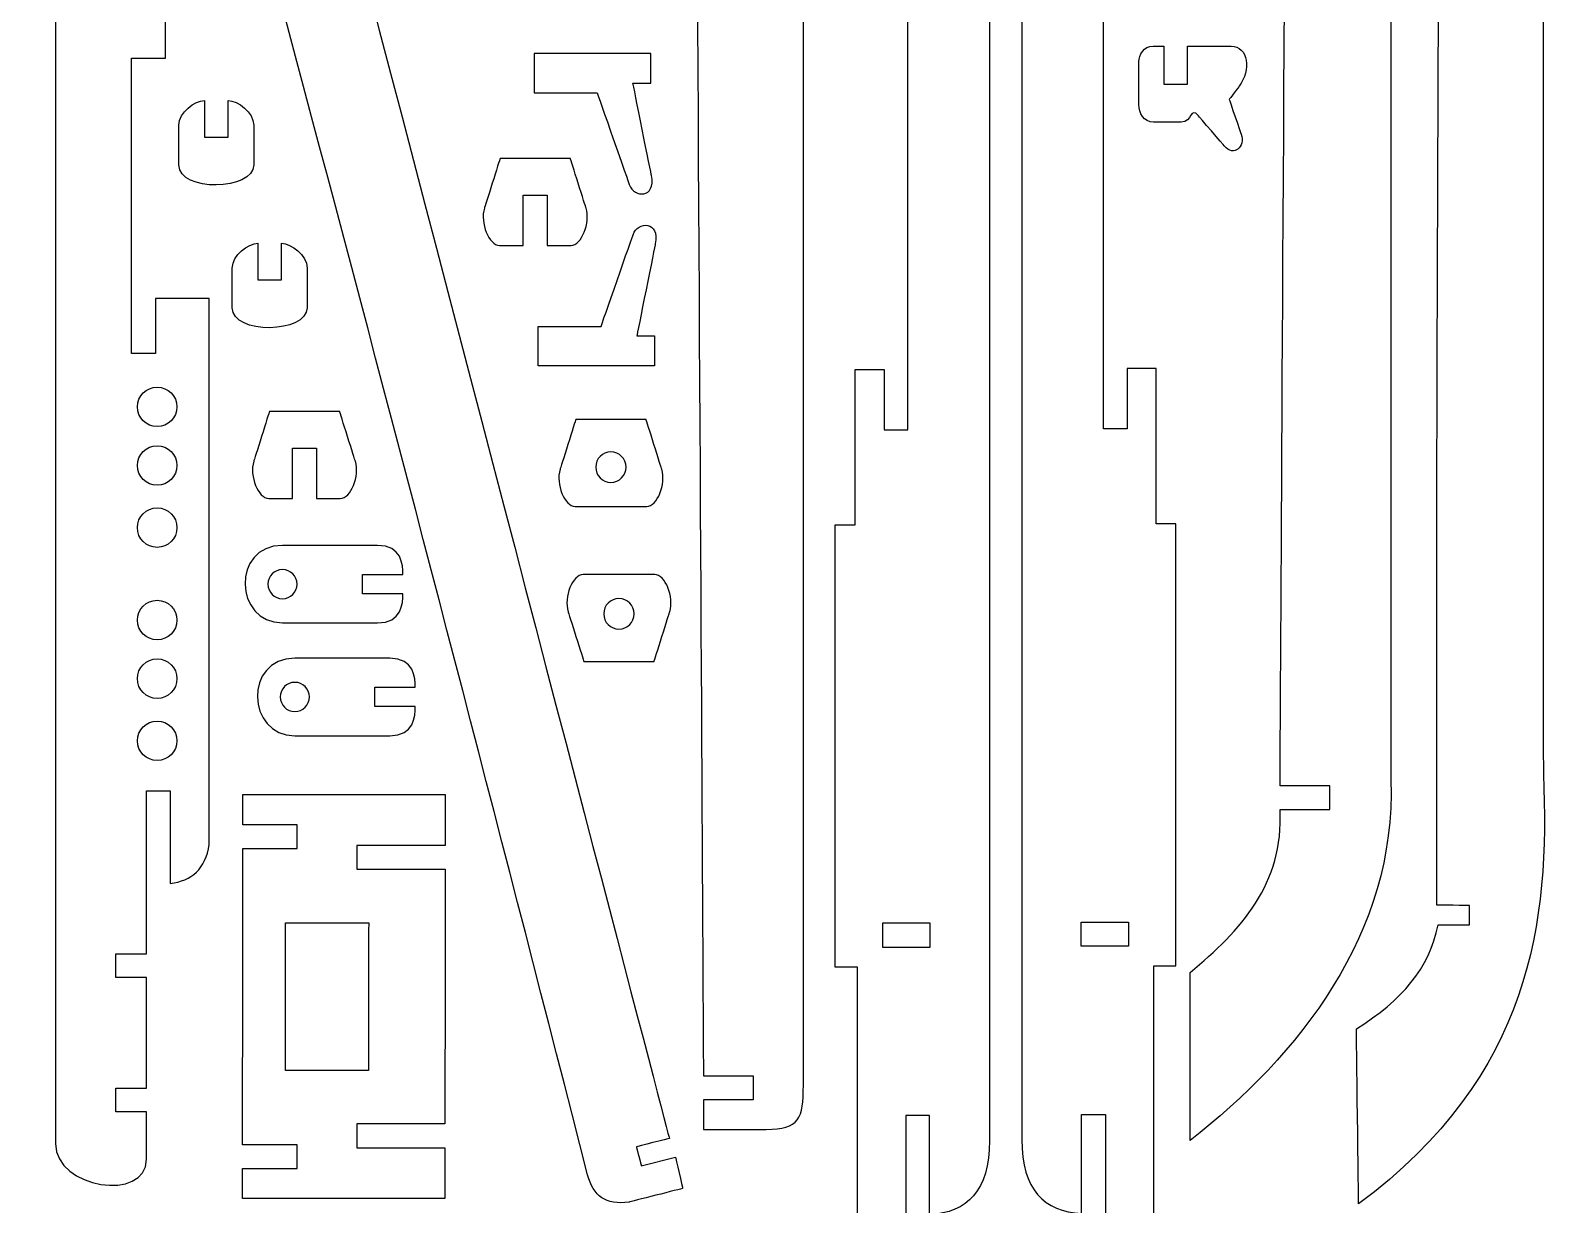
# Model space of a CAD drawing. Header units: centimetres. Extents: x -1416 to 662, y 154 to 1327.
# Drawn here: x 176.1 to 662.2, y 545.2 to 920.6 of the extents above; entities that cross this region are included whole.
import ezdxf

# ---------------------------------------------------------------- set-up
doc = ezdxf.new("R2010")
doc.units = ezdxf.units.CM
doc.header["$MEASUREMENT"] = 0
doc.layers.add('Camada 1', color=3, linetype='Continuous')

msp = doc.modelspace()

# ---------------------------------------------------------------- linework, layer by layer
at = {"layer": 'Camada 1', "lineweight": 25}
for points, knots in [([(456.854306, 792.872684), (456.854306, 792.872684), (449.22694, 792.872684), (449.22694, 792.872684), (449.22694, 792.872684), (449.22694, 792.872684), (449.22694, 812.20437), (449.22694, 812.20437), (449.22694, 812.20437), (449.22694, 812.20437), (439.95086, 812.20437), (439.95086, 812.20437), (439.95086, 812.20437), (439.95086, 812.20437), (439.95086, 762.482092), (439.95086, 762.482092), (439.95086, 762.482092), (439.95086, 762.482092), (433.635912, 762.482092), (433.635912, 762.482092), (433.635912, 762.482092), (433.635912, 762.482092), (433.635912, 621.1443), (433.635912, 621.1443), (433.635912, 621.1443), (433.635912, 621.1443), (440.740546, 621.1443), (440.740546, 621.1443), (440.740546, 621.1443), (440.740546, 621.1443), (440.740546, 541.9471), (440.740546, 541.9471), (440.740546, 541.9471), (440.740546, 541.9471), (456.18654, 541.9471), (456.18654, 541.9471), (456.18654, 541.9471), (456.18654, 541.9471), (456.18654, 573.661794), (456.18654, 573.661794), (456.18654, 573.661794), (456.18654, 573.661794), (463.813906, 573.661794), (463.813906, 573.661794), (463.813906, 573.661794), (463.813906, 573.661794), (463.813906, 541.9471), (463.813906, 541.9471), (463.813906, 541.9471), (475.830138, 542.662364), (482.94544, 549.5163), (482.94544, 565.668922), (482.94544, 565.668922), (482.94544, 565.668922), (482.94544, 1225.159856), (482.94544, 1225.159856), (482.94544, 1225.159856), (482.94544, 1272.271522), (456.45451, 1297.259026), (430.551336, 1319.682908), (430.551336, 1319.682908), (430.551336, 1319.682908), (430.551336, 1258.179602), (430.551336, 1258.179602), (430.551336, 1258.179602), (430.551336, 1258.179602), (458.571092, 1258.179602), (458.571092, 1258.179602), (458.571092, 1258.179602), (458.571092, 1258.179602), (458.571092, 1250.552236), (458.571092, 1250.552236), (458.571092, 1250.552236), (458.571092, 1250.552236), (444.25616, 1250.552236), (444.25616, 1250.552236), (444.25616, 1250.552236), (444.25616, 1250.552236), (444.25616, 1241.114866), (444.25616, 1241.114866), (444.25616, 1241.114866), (444.25616, 1241.114866), (456.854306, 1241.114866), (456.854306, 1241.114866), (456.854306, 1241.114866), (456.854306, 1241.114866), (456.854306, 792.872684), (456.854306, 792.872684)], [0, 0, 0, 0, 0.0434782609, 0.0434782609, 0.0434782609, 0.0434782709, 0.0869565217, 0.0869565217, 0.0869565217, 0.0869565317, 0.1304347826, 0.1304347826, 0.1304347826, 0.1304347926, 0.1739130435, 0.1739130435, 0.1739130435, 0.1739130535, 0.2173913043, 0.2173913043, 0.2173913043, 0.2173913143, 0.2608695652, 0.2608695652, 0.2608695652, 0.2608695752, 0.3043478261, 0.3043478261, 0.3043478261, 0.3043478361, 0.347826087, 0.347826087, 0.347826087, 0.347826097, 0.3913043478, 0.3913043478, 0.3913043478, 0.3913043578, 0.4347826087, 0.4347826087, 0.4347826087, 0.4347826187, 0.4782608696, 0.4782608696, 0.4782608696, 0.4782608796, 0.5217391304, 0.5217391304, 0.5217391304, 0.5217391404, 0.5652173913, 0.5652173913, 0.5652173913, 0.5652174013, 0.6086956522, 0.6086956522, 0.6086956522, 0.6086956622, 0.652173913, 0.652173913, 0.652173913, 0.652173923, 0.6956521739, 0.6956521739, 0.6956521739, 0.6956521839, 0.7391304348, 0.7391304348, 0.7391304348, 0.7391304448, 0.7826086957, 0.7826086957, 0.7826086957, 0.7826087057, 0.8260869565, 0.8260869565, 0.8260869565, 0.8260869665, 0.8695652174, 0.8695652174, 0.8695652174, 0.8695652274, 0.9130434783, 0.9130434783, 0.9130434783, 0.9130434883, 1, 1, 1, 1]), ([(456.854306, 792.872684), (456.854306, 792.872684), (449.22694, 792.872684), (449.22694, 792.872684), (449.22694, 792.872684), (449.22694, 792.872684), (449.22694, 812.20437), (449.22694, 812.20437), (449.22694, 812.20437), (449.22694, 812.20437), (439.95086, 812.20437), (439.95086, 812.20437), (439.95086, 812.20437), (439.95086, 812.20437), (439.95086, 762.482092), (439.95086, 762.482092), (439.95086, 762.482092), (439.95086, 762.482092), (433.635912, 762.482092), (433.635912, 762.482092), (433.635912, 762.482092), (433.635912, 762.482092), (433.635912, 621.1443), (433.635912, 621.1443), (433.635912, 621.1443), (433.635912, 621.1443), (440.740546, 621.1443), (440.740546, 621.1443), (440.740546, 621.1443), (440.740546, 621.1443), (440.740546, 541.9471), (440.740546, 541.9471), (440.740546, 541.9471), (440.740546, 541.9471), (456.18654, 541.9471), (456.18654, 541.9471), (456.18654, 541.9471), (456.18654, 541.9471), (456.18654, 573.661794), (456.18654, 573.661794), (456.18654, 573.661794), (456.18654, 573.661794), (463.813906, 573.661794), (463.813906, 573.661794), (463.813906, 573.661794), (463.813906, 573.661794), (463.813906, 541.9471), (463.813906, 541.9471), (463.813906, 541.9471), (475.830138, 542.662364), (482.94544, 549.5163), (482.94544, 565.668922), (482.94544, 565.668922), (482.94544, 565.668922), (482.94544, 1225.159856), (482.94544, 1225.159856), (482.94544, 1225.159856), (482.94544, 1272.271522), (456.45451, 1297.259026), (430.551336, 1319.682908), (430.551336, 1319.682908), (430.551336, 1319.682908), (430.551336, 1258.179602), (430.551336, 1258.179602), (430.551336, 1258.179602), (430.551336, 1258.179602), (458.571092, 1258.179602), (458.571092, 1258.179602), (458.571092, 1258.179602), (458.571092, 1258.179602), (458.571092, 1250.552236), (458.571092, 1250.552236), (458.571092, 1250.552236), (458.571092, 1250.552236), (444.25616, 1250.552236), (444.25616, 1250.552236), (444.25616, 1250.552236), (444.25616, 1250.552236), (444.25616, 1241.114866), (444.25616, 1241.114866), (444.25616, 1241.114866), (444.25616, 1241.114866), (456.854306, 1241.114866), (456.854306, 1241.114866), (456.854306, 1241.114866), (456.854306, 1241.114866), (456.854306, 792.872684), (456.854306, 792.872684)], [0, 0, 0, 0, 0.0434782609, 0.0434782609, 0.0434782609, 0.0434782709, 0.0869565217, 0.0869565217, 0.0869565217, 0.0869565317, 0.1304347826, 0.1304347826, 0.1304347826, 0.1304347926, 0.1739130435, 0.1739130435, 0.1739130435, 0.1739130535, 0.2173913043, 0.2173913043, 0.2173913043, 0.2173913143, 0.2608695652, 0.2608695652, 0.2608695652, 0.2608695752, 0.3043478261, 0.3043478261, 0.3043478261, 0.3043478361, 0.347826087, 0.347826087, 0.347826087, 0.347826097, 0.3913043478, 0.3913043478, 0.3913043478, 0.3913043578, 0.4347826087, 0.4347826087, 0.4347826087, 0.4347826187, 0.4782608696, 0.4782608696, 0.4782608696, 0.4782608796, 0.5217391304, 0.5217391304, 0.5217391304, 0.5217391404, 0.5652173913, 0.5652173913, 0.5652173913, 0.5652174013, 0.6086956522, 0.6086956522, 0.6086956522, 0.6086956622, 0.652173913, 0.652173913, 0.652173913, 0.652173923, 0.6956521739, 0.6956521739, 0.6956521739, 0.6956521839, 0.7391304348, 0.7391304348, 0.7391304348, 0.7391304448, 0.7826086957, 0.7826086957, 0.7826086957, 0.7826087057, 0.8260869565, 0.8260869565, 0.8260869565, 0.8260869665, 0.8695652174, 0.8695652174, 0.8695652174, 0.8695652274, 0.9130434783, 0.9130434783, 0.9130434783, 0.9130434883, 1, 1, 1, 1]), ([(519.401044, 793.227268), (519.401044, 793.227268), (527.028664, 793.227268), (527.028664, 793.227268), (527.028664, 793.227268), (527.028664, 793.227268), (527.028664, 812.5587), (527.028664, 812.5587), (527.028664, 812.5587), (527.028664, 812.5587), (536.303982, 812.5587), (536.303982, 812.5587), (536.303982, 812.5587), (536.303982, 812.5587), (536.303982, 762.836422), (536.303982, 762.836422), (536.303982, 762.836422), (536.303982, 762.836422), (542.619692, 762.836422), (542.619692, 762.836422), (542.619692, 762.836422), (542.619692, 762.836422), (542.619692, 621.498376), (542.619692, 621.498376), (542.619692, 621.498376), (542.619692, 621.498376), (535.515312, 621.498376), (535.515312, 621.498376), (535.515312, 621.498376), (535.515312, 621.498376), (535.515312, 542.30143), (535.515312, 542.30143), (535.515312, 542.30143), (535.515312, 542.30143), (520.069064, 542.30143), (520.069064, 542.30143), (520.069064, 542.30143), (520.069064, 542.30143), (520.069064, 574.016378), (520.069064, 574.016378), (520.069064, 574.016378), (520.069064, 574.016378), (512.44119, 574.016378), (512.44119, 574.016378), (512.44119, 574.016378), (512.44119, 574.016378), (512.44119, 542.30143), (512.44119, 542.30143), (512.44119, 542.30143), (500.424958, 543.016694), (493.309656, 549.870376), (493.309656, 566.023506), (493.309656, 566.023506), (493.309656, 566.023506), (493.309656, 1225.514186), (493.309656, 1225.514186), (493.309656, 1225.514186), (493.309656, 1272.626106), (519.80084, 1297.61361), (545.704268, 1320.037492), (545.704268, 1320.037492), (545.704268, 1320.037492), (545.704268, 1258.53444), (545.704268, 1258.53444), (545.704268, 1258.53444), (545.704268, 1258.53444), (517.684258, 1258.53444), (517.684258, 1258.53444), (517.684258, 1258.53444), (517.684258, 1258.53444), (517.684258, 1250.90682), (517.684258, 1250.90682), (517.684258, 1250.90682), (517.684258, 1250.90682), (531.999444, 1250.90682), (531.999444, 1250.90682), (531.999444, 1250.90682), (531.999444, 1250.90682), (531.999444, 1241.468942), (531.999444, 1241.468942), (531.999444, 1241.468942), (531.999444, 1241.468942), (519.401044, 1241.468942), (519.401044, 1241.468942), (519.401044, 1241.468942), (519.401044, 1241.468942), (519.401044, 793.227268), (519.401044, 793.227268)], [0, 0, 0, 0, 0.0434782609, 0.0434782609, 0.0434782609, 0.0434782709, 0.0869565217, 0.0869565217, 0.0869565217, 0.0869565317, 0.1304347826, 0.1304347826, 0.1304347826, 0.1304347926, 0.1739130435, 0.1739130435, 0.1739130435, 0.1739130535, 0.2173913043, 0.2173913043, 0.2173913043, 0.2173913143, 0.2608695652, 0.2608695652, 0.2608695652, 0.2608695752, 0.3043478261, 0.3043478261, 0.3043478261, 0.3043478361, 0.347826087, 0.347826087, 0.347826087, 0.347826097, 0.3913043478, 0.3913043478, 0.3913043478, 0.3913043578, 0.4347826087, 0.4347826087, 0.4347826087, 0.4347826187, 0.4782608696, 0.4782608696, 0.4782608696, 0.4782608796, 0.5217391304, 0.5217391304, 0.5217391304, 0.5217391404, 0.5652173913, 0.5652173913, 0.5652173913, 0.5652174013, 0.6086956522, 0.6086956522, 0.6086956522, 0.6086956622, 0.652173913, 0.652173913, 0.652173913, 0.652173923, 0.6956521739, 0.6956521739, 0.6956521739, 0.6956521839, 0.7391304348, 0.7391304348, 0.7391304348, 0.7391304448, 0.7826086957, 0.7826086957, 0.7826086957, 0.7826087057, 0.8260869565, 0.8260869565, 0.8260869565, 0.8260869665, 0.8695652174, 0.8695652174, 0.8695652174, 0.8695652274, 0.9130434783, 0.9130434783, 0.9130434783, 0.9130434883, 1, 1, 1, 1]), ([(382.48463, 560.385976), (382.48463, 560.385976), (371.55882, 557.589436), (371.55882, 557.589436), (371.55882, 557.589436), (371.55882, 557.589436), (370.007896, 563.6514), (370.007896, 563.6514), (370.007896, 563.6514), (370.007896, 563.6514), (380.550166, 566.349642), (380.550166, 566.349642), (380.550166, 566.349642), (380.550166, 566.349642), (224.153984, 1163.678902), (224.153984, 1163.678902), (224.153984, 1163.678902), (224.153984, 1163.678902), (210.057746, 1160.072102), (210.057746, 1160.072102), (210.057746, 1160.072102), (210.057746, 1160.072102), (208.506314, 1166.133812), (208.506314, 1166.133812), (208.506314, 1166.133812), (208.506314, 1166.133812), (222.140018, 1169.623264), (222.140018, 1169.623264), (222.140018, 1169.623264), (222.140018, 1169.623264), (220.743018, 1179.49218), (220.743018, 1179.49218), (220.743018, 1179.49218), (215.66251, 1215.361552), (219.403422, 1230.726266), (237.501176, 1271.829562), (237.501176, 1271.829562), (237.501176, 1271.829562), (225.286316, 1313.971718), (225.286316, 1313.971718), (225.286316, 1313.971718), (181.962552, 1265.903488), (176.136554, 1219.223876), (189.91453, 1172.165804), (189.91453, 1172.165804), (247.245632, 967.327504), (301.472346, 761.266194), (354.407724, 554.69282), (354.407724, 554.69282), (356.155498, 547.869364), (360.25582, 544.97732), (367.659412, 545.985446), (367.659412, 545.985446), (367.659412, 545.985446), (384.801872, 550.342054), (384.801872, 550.342054), (384.801872, 550.342054), (384.801872, 550.342054), (382.48463, 560.385976), (382.48463, 560.385976)], [0, 0, 0, 0, 0.0625, 0.0625, 0.0625, 0.06250001, 0.125, 0.125, 0.125, 0.12500001, 0.1875, 0.1875, 0.1875, 0.18750001, 0.25, 0.25, 0.25, 0.25000001, 0.3125, 0.3125, 0.3125, 0.31250001, 0.375, 0.375, 0.375, 0.37500001, 0.4375, 0.4375, 0.4375, 0.43750001, 0.5, 0.5, 0.5, 0.50000001, 0.5625, 0.5625, 0.5625, 0.56250001, 0.625, 0.625, 0.625, 0.62500001, 0.6875, 0.6875, 0.6875, 0.68750001, 0.75, 0.75, 0.75, 0.75000001, 0.8125, 0.8125, 0.8125, 0.81250001, 0.875, 0.875, 0.875, 0.87500001, 1, 1, 1, 1]), ([(391.455656, 578.724268), (391.455656, 578.724268), (407.341832, 578.724268), (407.341832, 578.724268), (407.341832, 578.724268), (407.341832, 578.724268), (407.341832, 586.351634), (407.341832, 586.351634), (407.341832, 586.351634), (407.341832, 586.351634), (391.455656, 586.351634), (391.455656, 586.351634), (391.455656, 586.351634), (391.455656, 586.351634), (387.982714, 1201.383424), (387.982714, 1201.383424), (387.982714, 1201.383424), (387.982714, 1201.383424), (403.86889, 1201.383424), (403.86889, 1201.383424), (403.86889, 1201.383424), (403.86889, 1201.383424), (403.86889, 1209.01079), (403.86889, 1209.01079), (403.86889, 1209.01079), (403.86889, 1209.01079), (387.982714, 1209.01079), (387.982714, 1209.01079), (387.982714, 1209.01079), (389.254746, 1232.849198), (375.375424, 1247.657652), (359.218738, 1261.10873), (359.218738, 1261.10873), (359.218738, 1261.10873), (359.218738, 1314.78401), (359.218738, 1314.78401), (359.218738, 1314.78401), (393.952476, 1287.873472), (425.262294, 1248.357168), (423.418508, 1199.539892), (423.418508, 1199.539892), (423.418508, 1199.539892), (423.418508, 583.32751), (423.418508, 583.32751), (423.418508, 583.32751), (423.418508, 572.688974), (422.145968, 569.251084), (411.510226, 569.251084), (411.510226, 569.251084), (411.510226, 569.251084), (391.455656, 569.251084), (391.455656, 569.251084), (391.455656, 569.251084), (391.455656, 569.251084), (391.455656, 578.724268), (391.455656, 578.724268)], [0, 0, 0, 0, 0.0666666667, 0.0666666667, 0.0666666667, 0.0666666767, 0.1333333333, 0.1333333333, 0.1333333333, 0.1333333433, 0.2, 0.2, 0.2, 0.20000001, 0.2666666667, 0.2666666667, 0.2666666667, 0.2666666767, 0.3333333333, 0.3333333333, 0.3333333333, 0.3333333433, 0.4, 0.4, 0.4, 0.40000001, 0.4666666667, 0.4666666667, 0.4666666667, 0.4666666767, 0.5333333333, 0.5333333333, 0.5333333333, 0.5333333433, 0.6, 0.6, 0.6, 0.60000001, 0.6666666667, 0.6666666667, 0.6666666667, 0.6666666767, 0.7333333333, 0.7333333333, 0.7333333333, 0.7333333433, 0.8, 0.8, 0.8, 0.80000001, 0.8666666667, 0.8666666667, 0.8666666667, 0.8666666767, 1, 1, 1, 1]), ([(579.379588, 1301.780734), (579.379588, 1301.780734), (595.266018, 1301.780734), (595.266018, 1301.780734), (595.266018, 1301.780734), (595.266018, 1301.780734), (595.266018, 1294.153622), (595.266018, 1294.153622), (595.266018, 1294.153622), (595.266018, 1294.153622), (579.379588, 1294.153622), (579.379588, 1294.153622), (579.379588, 1294.153622), (579.379588, 1294.153622), (575.906646, 679.121832), (575.906646, 679.121832), (575.906646, 679.121832), (575.906646, 679.121832), (591.792822, 679.121832), (591.792822, 679.121832), (591.792822, 679.121832), (591.792822, 679.121832), (591.792822, 671.494466), (591.792822, 671.494466), (591.792822, 671.494466), (591.792822, 671.494466), (575.906646, 671.494466), (575.906646, 671.494466), (575.906646, 671.494466), (577.178932, 647.656058), (563.29961, 632.847604), (547.142416, 619.396526), (547.142416, 619.396526), (547.142416, 619.396526), (547.142416, 565.721246), (547.142416, 565.721246), (547.142416, 565.721246), (581.876916, 592.63153), (613.186226, 632.148088), (611.342694, 680.965618), (611.342694, 680.965618), (611.342694, 680.965618), (611.342694, 1297.178), (611.342694, 1297.178), (611.342694, 1297.178), (611.342694, 1307.816282), (610.070154, 1311.254426), (599.434412, 1311.254426), (599.434412, 1311.254426), (599.434412, 1311.254426), (579.379588, 1311.254426), (579.379588, 1311.254426), (579.379588, 1311.254426), (579.379588, 1311.254426), (579.379588, 1301.780734), (579.379588, 1301.780734)], [0, 0, 0, 0, 0.0666666667, 0.0666666667, 0.0666666667, 0.0666666767, 0.1333333333, 0.1333333333, 0.1333333333, 0.1333333433, 0.2, 0.2, 0.2, 0.20000001, 0.2666666667, 0.2666666667, 0.2666666667, 0.2666666767, 0.3333333333, 0.3333333333, 0.3333333333, 0.3333333433, 0.4, 0.4, 0.4, 0.40000001, 0.4666666667, 0.4666666667, 0.4666666667, 0.4666666767, 0.5333333333, 0.5333333333, 0.5333333333, 0.5333333433, 0.6, 0.6, 0.6, 0.60000001, 0.6666666667, 0.6666666667, 0.6666666667, 0.6666666767, 0.7333333333, 0.7333333333, 0.7333333333, 0.7333333433, 0.8, 0.8, 0.8, 0.80000001, 0.8666666667, 0.8666666667, 0.8666666667, 0.8666666767, 1, 1, 1, 1]), ([(629.31421, 1263.643396), (629.31421, 1263.643396), (640.592318, 1263.59793), (640.592318, 1263.59793), (640.592318, 1263.59793), (640.592318, 1263.59793), (640.56641, 1257.340894), (640.56641, 1257.340894), (640.56641, 1257.340894), (640.56641, 1257.340894), (629.684796, 1257.384836), (629.684796, 1257.384836), (629.684796, 1257.384836), (626.867936, 1051.704272), (625.866922, 846.2518), (626.039388, 640.893308), (626.039388, 640.893308), (626.039388, 640.893308), (636.533652, 640.851144), (636.533652, 640.851144), (636.533652, 640.851144), (636.533652, 640.851144), (636.508252, 634.594616), (636.508252, 634.594616), (636.508252, 634.594616), (636.508252, 634.594616), (626.491, 634.63297), (626.491, 634.63297), (626.491, 634.63297), (623.630706, 620.601756), (614.90479, 610.500684), (600.34424, 601.386656), (600.34424, 601.386656), (600.34424, 601.386656), (601.044264, 545.387276), (601.044264, 545.387276), (601.044264, 545.387276), (656.620988, 586.876398), (662.150314, 635.743204), (660.14854, 682.766224), (660.14854, 682.766224), (659.76246, 875.194592), (660.574498, 1066.03038), (659.472392, 1258.399566), (659.472392, 1258.399566), (659.43099, 1265.441716), (654.983958, 1270.856488), (647.565634, 1271.746758), (647.565634, 1271.746758), (647.565634, 1271.746758), (629.87936, 1271.848358), (629.87936, 1271.848358), (629.87936, 1271.848358), (629.87936, 1271.848358), (629.31421, 1263.643396), (629.31421, 1263.643396)], [0, 0, 0, 0, 0.0666666667, 0.0666666667, 0.0666666667, 0.0666666767, 0.1333333333, 0.1333333333, 0.1333333333, 0.1333333433, 0.2, 0.2, 0.2, 0.20000001, 0.2666666667, 0.2666666667, 0.2666666667, 0.2666666767, 0.3333333333, 0.3333333333, 0.3333333333, 0.3333333433, 0.4, 0.4, 0.4, 0.40000001, 0.4666666667, 0.4666666667, 0.4666666667, 0.4666666767, 0.5333333333, 0.5333333333, 0.5333333333, 0.5333333433, 0.6, 0.6, 0.6, 0.60000001, 0.6666666667, 0.6666666667, 0.6666666667, 0.6666666767, 0.7333333333, 0.7333333333, 0.7333333333, 0.7333333433, 0.8, 0.8, 0.8, 0.80000001, 0.8666666667, 0.8666666667, 0.8666666667, 0.8666666767, 1, 1, 1, 1]), ([(233.345736, 660.3238), (232.148126, 652.486376), (227.713286, 648.697966), (220.9038, 647.875768), (220.9038, 647.875768), (220.9038, 647.875768), (220.9038, 677.476166), (220.9038, 677.476166), (220.9038, 677.476166), (220.9038, 677.476166), (213.274402, 677.476166), (213.274402, 677.476166), (213.274402, 677.476166), (213.274402, 677.476166), (213.274402, 625.379496), (213.274402, 625.379496), (213.274402, 625.379496), (213.274402, 625.379496), (203.47178, 625.379496), (203.47178, 625.379496), (203.47178, 625.379496), (203.47178, 625.379496), (203.47178, 617.74959), (203.47178, 617.74959), (203.47178, 617.74959), (203.47178, 617.74959), (213.274402, 617.74959), (213.274402, 617.74959), (213.274402, 617.74959), (213.274402, 617.74959), (213.274402, 582.456544), (213.274402, 582.456544), (213.274402, 582.456544), (213.274402, 582.456544), (203.47178, 582.456544), (203.47178, 582.456544), (203.47178, 582.456544), (203.47178, 582.456544), (203.47178, 574.826638), (203.47178, 574.826638), (203.47178, 574.826638), (203.47178, 574.826638), (213.274402, 574.826638), (213.274402, 574.826638), (213.274402, 574.826638), (213.274402, 574.826638), (213.274402, 559.675284), (213.274402, 559.675284), (213.274402, 559.675284), (213.274402, 545.955728), (184.165748, 550.30243), (184.165748, 564.674766), (184.165748, 564.674766), (184.165748, 564.674766), (184.165748, 927.52926), (184.165748, 927.52926), (184.165748, 927.52926), (184.165748, 939.273712), (201.774806, 956.369944), (219.324174, 962.68794), (219.324174, 962.68794), (219.324174, 962.68794), (219.324174, 911.781768), (219.324174, 911.781768), (219.324174, 911.781768), (219.324174, 911.781768), (208.504282, 911.781768), (208.504282, 911.781768), (208.504282, 911.781768), (208.504282, 911.781768), (208.50987, 842.634078), (208.50987, 842.634078), (208.50987, 842.634078), (208.50987, 842.634078), (208.515204, 817.264812), (208.515204, 817.264812), (208.515204, 817.264812), (208.515204, 817.264812), (216.144856, 817.264812), (216.144856, 817.264812), (216.144856, 817.264812), (216.144856, 817.264812), (216.144856, 834.884538), (216.144856, 834.884538), (216.144856, 834.884538), (216.144856, 834.884538), (233.345736, 834.884538), (233.345736, 834.884538), (233.345736, 834.884538), (233.345736, 834.884538), (233.345736, 660.3238), (233.345736, 660.3238)], [0, 0, 0, 0, 0.0416666667, 0.0416666667, 0.0416666667, 0.0416666767, 0.0833333333, 0.0833333333, 0.0833333333, 0.0833333433, 0.125, 0.125, 0.125, 0.12500001, 0.1666666667, 0.1666666667, 0.1666666667, 0.1666666767, 0.2083333333, 0.2083333333, 0.2083333333, 0.2083333433, 0.25, 0.25, 0.25, 0.25000001, 0.2916666667, 0.2916666667, 0.2916666667, 0.2916666767, 0.3333333333, 0.3333333333, 0.3333333333, 0.3333333433, 0.375, 0.375, 0.375, 0.37500001, 0.4166666667, 0.4166666667, 0.4166666667, 0.4166666767, 0.4583333333, 0.4583333333, 0.4583333333, 0.4583333433, 0.5, 0.5, 0.5, 0.50000001, 0.5416666667, 0.5416666667, 0.5416666667, 0.5416666767, 0.5833333333, 0.5833333333, 0.5833333333, 0.5833333433, 0.625, 0.625, 0.625, 0.62500001, 0.6666666667, 0.6666666667, 0.6666666667, 0.6666666767, 0.7083333333, 0.7083333333, 0.7083333333, 0.7083333433, 0.75, 0.75, 0.75, 0.75000001, 0.7916666667, 0.7916666667, 0.7916666667, 0.7916666767, 0.8333333333, 0.8333333333, 0.8333333333, 0.8333333433, 0.875, 0.875, 0.875, 0.87500001, 0.9166666667, 0.9166666667, 0.9166666667, 0.9166666767, 1, 1, 1, 1]), ([(546.328092, 915.602182), (546.328092, 915.602182), (546.328092, 903.399514), (546.328092, 903.399514), (546.328092, 903.399514), (546.328092, 903.399514), (538.70098, 903.399514), (538.70098, 903.399514), (538.70098, 903.399514), (538.70098, 903.399514), (538.70098, 915.602182), (538.70098, 915.602182), (538.70098, 915.602182), (538.70098, 915.602182), (535.310334, 915.602182), (535.310334, 915.602182), (535.310334, 915.602182), (532.255984, 915.602182), (530.72157, 912.661624), (530.72157, 910.68398), (530.72157, 910.68398), (530.72157, 910.68398), (530.72157, 896.952486), (530.72157, 896.952486), (530.72157, 896.952486), (530.72157, 894.09524), (532.325834, 891.295652), (535.474418, 891.295652), (535.474418, 891.295652), (535.474418, 891.295652), (544.255706, 891.295652), (544.255706, 891.295652), (544.255706, 891.295652), (547.861744, 891.295652), (547.172134, 896.402068), (549.826942, 893.299204), (549.826942, 893.299204), (549.826942, 893.299204), (558.06975, 883.665238), (558.06975, 883.665238), (558.06975, 883.665238), (561.19014, 880.018814), (564.86044, 883.431812), (563.46344, 887.480572), (563.46344, 887.480572), (563.46344, 887.480572), (559.648106, 898.531096), (559.648106, 898.531096), (559.648106, 898.531096), (559.648106, 898.531096), (562.871112, 902.806424), (562.871112, 902.806424), (562.871112, 902.806424), (566.599832, 907.752312), (565.805066, 915.602182), (560.239926, 915.602182), (560.239926, 915.602182), (560.239926, 915.602182), (546.328092, 915.602182), (546.328092, 915.602182)], [0, 0, 0, 0, 0.0625, 0.0625, 0.0625, 0.06250001, 0.125, 0.125, 0.125, 0.12500001, 0.1875, 0.1875, 0.1875, 0.18750001, 0.25, 0.25, 0.25, 0.25000001, 0.3125, 0.3125, 0.3125, 0.31250001, 0.375, 0.375, 0.375, 0.37500001, 0.4375, 0.4375, 0.4375, 0.43750001, 0.5, 0.5, 0.5, 0.50000001, 0.5625, 0.5625, 0.5625, 0.56250001, 0.625, 0.625, 0.625, 0.62500001, 0.6875, 0.6875, 0.6875, 0.68750001, 0.75, 0.75, 0.75, 0.75000001, 0.8125, 0.8125, 0.8125, 0.81250001, 0.875, 0.875, 0.875, 0.87500001, 1, 1, 1, 1]), ([(337.343242, 900.64844), (337.343242, 900.64844), (337.343242, 913.277828), (337.343242, 913.277828), (337.343242, 913.277828), (337.343242, 913.277828), (374.635014, 913.277828), (374.635014, 913.277828), (374.635014, 913.277828), (374.635014, 913.277828), (374.635014, 903.690598), (374.635014, 903.690598), (374.635014, 903.690598), (374.635014, 903.690598), (368.917474, 903.690598), (368.917474, 903.690598), (368.917474, 903.690598), (368.917474, 903.690598), (374.837198, 874.205008), (374.837198, 874.205008), (374.837198, 874.205008), (376.302016, 866.909874), (369.260374, 866.943148), (367.733072, 871.310424), (367.733072, 871.310424), (367.733072, 871.310424), (357.471726, 900.64844), (357.471726, 900.64844), (357.471726, 900.64844), (357.471726, 900.64844), (337.343242, 900.64844), (337.343242, 900.64844)], [0, 0, 0, 0, 0.1111111111, 0.1111111111, 0.1111111111, 0.1111111211, 0.2222222222, 0.2222222222, 0.2222222222, 0.2222222322, 0.3333333333, 0.3333333333, 0.3333333333, 0.3333333433, 0.4444444444, 0.4444444444, 0.4444444444, 0.4444444544, 0.5555555556, 0.5555555556, 0.5555555556, 0.5555555656, 0.6666666667, 0.6666666667, 0.6666666667, 0.6666666767, 0.7777777778, 0.7777777778, 0.7777777778, 0.7777777878, 1, 1, 1, 1]), ([(231.789224, 898.186164), (228.793802, 898.186164), (223.631252, 894.430774), (223.631252, 890.260856), (223.631252, 890.260856), (223.631252, 890.260856), (223.631252, 877.590066), (223.631252, 877.590066), (223.631252, 877.590066), (223.631252, 868.834178), (247.574562, 869.321858), (247.574562, 877.590066), (247.574562, 877.590066), (247.574562, 877.590066), (247.574562, 890.260856), (247.574562, 890.260856), (247.574562, 890.260856), (247.574562, 894.432298), (242.41252, 898.186164), (239.416844, 898.186164), (239.416844, 898.186164), (239.416844, 898.186164), (239.416844, 886.512832), (239.416844, 886.512832), (239.416844, 886.512832), (239.416844, 886.512832), (231.789224, 886.512832), (231.789224, 886.512832), (231.789224, 886.512832), (231.789224, 886.512832), (231.789224, 898.186164), (231.789224, 898.186164)], [0, 0, 0, 0, 0.1111111111, 0.1111111111, 0.1111111111, 0.1111111211, 0.2222222222, 0.2222222222, 0.2222222222, 0.2222222322, 0.3333333333, 0.3333333333, 0.3333333333, 0.3333333433, 0.4444444444, 0.4444444444, 0.4444444444, 0.4444444544, 0.5555555556, 0.5555555556, 0.5555555556, 0.5555555656, 0.6666666667, 0.6666666667, 0.6666666667, 0.6666666767, 0.7777777778, 0.7777777778, 0.7777777778, 0.7777777878, 1, 1, 1, 1]), ([(326.394064, 879.643656), (326.394064, 879.643656), (348.887542, 879.643656), (348.887542, 879.643656), (348.887542, 879.643656), (348.887542, 879.643656), (353.887024, 863.790754), (353.887024, 863.790754), (353.887024, 863.790754), (355.381306, 859.052892), (352.454464, 851.884758), (349.0849, 851.884758), (349.0849, 851.884758), (349.0849, 851.884758), (341.454486, 851.884758), (341.454486, 851.884758), (341.454486, 851.884758), (341.454486, 851.884758), (341.454486, 867.935526), (341.454486, 867.935526), (341.454486, 867.935526), (341.454486, 867.935526), (333.82712, 867.935526), (333.82712, 867.935526), (333.82712, 867.935526), (333.82712, 867.935526), (333.82712, 851.884758), (333.82712, 851.884758), (333.82712, 851.884758), (333.82712, 851.884758), (326.196452, 851.884758), (326.196452, 851.884758), (326.196452, 851.884758), (322.826888, 851.884758), (319.9003, 859.052892), (321.394328, 863.790754), (321.394328, 863.790754), (321.394328, 863.790754), (326.394064, 879.643656), (326.394064, 879.643656)], [0, 0, 0, 0, 0.0909090909, 0.0909090909, 0.0909090909, 0.0909091009, 0.1818181818, 0.1818181818, 0.1818181818, 0.1818181918, 0.2727272727, 0.2727272727, 0.2727272727, 0.2727272827, 0.3636363636, 0.3636363636, 0.3636363636, 0.3636363736, 0.4545454545, 0.4545454545, 0.4545454545, 0.4545454645, 0.5454545455, 0.5454545455, 0.5454545455, 0.5454545555, 0.6363636364, 0.6363636364, 0.6363636364, 0.6363636464, 0.7272727273, 0.7272727273, 0.7272727273, 0.7272727373, 0.8181818182, 0.8181818182, 0.8181818182, 0.8181818282, 1, 1, 1, 1]), ([(338.556854, 825.96482), (338.556854, 825.96482), (338.556854, 813.335432), (338.556854, 813.335432), (338.556854, 813.335432), (338.556854, 813.335432), (375.848626, 813.335432), (375.848626, 813.335432), (375.848626, 813.335432), (375.848626, 813.335432), (375.848626, 822.922916), (375.848626, 822.922916), (375.848626, 822.922916), (375.848626, 822.922916), (370.131086, 822.922916), (370.131086, 822.922916), (370.131086, 822.922916), (370.131086, 822.922916), (376.051318, 852.408506), (376.051318, 852.408506), (376.051318, 852.408506), (377.516136, 859.70364), (370.47424, 859.670112), (368.946684, 855.302836), (368.946684, 855.302836), (368.946684, 855.302836), (358.685592, 825.96482), (358.685592, 825.96482), (358.685592, 825.96482), (358.685592, 825.96482), (338.556854, 825.96482), (338.556854, 825.96482)], [0, 0, 0, 0, 0.1111111111, 0.1111111111, 0.1111111111, 0.1111111211, 0.2222222222, 0.2222222222, 0.2222222222, 0.2222222322, 0.3333333333, 0.3333333333, 0.3333333333, 0.3333333433, 0.4444444444, 0.4444444444, 0.4444444444, 0.4444444544, 0.5555555556, 0.5555555556, 0.5555555556, 0.5555555656, 0.6666666667, 0.6666666667, 0.6666666667, 0.6666666767, 0.7777777778, 0.7777777778, 0.7777777778, 0.7777777878, 1, 1, 1, 1]), ([(248.891044, 852.536268), (245.89486, 852.536268), (240.732818, 848.78037), (240.732818, 844.61096), (240.732818, 844.61096), (240.732818, 844.61096), (240.732818, 831.94017), (240.732818, 831.94017), (240.732818, 831.94017), (240.732818, 823.183774), (264.676128, 823.671708), (264.676128, 831.940678), (264.676128, 831.940678), (264.676128, 831.940678), (264.676128, 844.61096), (264.676128, 844.61096), (264.676128, 844.61096), (264.676128, 848.781894), (259.513832, 852.536268), (256.518156, 852.536268), (256.518156, 852.536268), (256.518156, 852.536268), (256.518156, 840.862682), (256.518156, 840.862682), (256.518156, 840.862682), (256.518156, 840.862682), (248.891044, 840.862682), (248.891044, 840.862682), (248.891044, 840.862682), (248.891044, 840.862682), (248.891044, 852.536268), (248.891044, 852.536268)], [0, 0, 0, 0, 0.1111111111, 0.1111111111, 0.1111111111, 0.1111111211, 0.2222222222, 0.2222222222, 0.2222222222, 0.2222222322, 0.3333333333, 0.3333333333, 0.3333333333, 0.3333333433, 0.4444444444, 0.4444444444, 0.4444444444, 0.4444444544, 0.5555555556, 0.5555555556, 0.5555555556, 0.5555555656, 0.6666666667, 0.6666666667, 0.6666666667, 0.6666666767, 0.7777777778, 0.7777777778, 0.7777777778, 0.7777777878, 1, 1, 1, 1]), ([(216.694512, 806.55287), (213.206838, 806.55287), (210.379818, 803.72585), (210.379818, 800.237922), (210.379818, 800.237922), (210.379818, 796.750756), (213.206838, 793.923482), (216.694512, 793.923482), (216.694512, 793.923482), (220.18244, 793.923482), (223.00946, 796.750756), (223.00946, 800.237922), (223.00946, 800.237922), (223.00946, 803.72585), (220.18244, 806.55287), (216.694512, 806.55287)], [0, 0, 0, 0, 0.2, 0.2, 0.2, 0.20000001, 0.4, 0.4, 0.4, 0.40000001, 0.6, 0.6, 0.6, 0.60000001, 1, 1, 1, 1]), ([(252.59792, 798.737036), (252.59792, 798.737036), (275.091398, 798.737036), (275.091398, 798.737036), (275.091398, 798.737036), (275.091398, 798.737036), (280.091134, 782.88388), (280.091134, 782.88388), (280.091134, 782.88388), (281.584908, 778.146018), (278.65832, 770.977884), (275.288756, 770.977884), (275.288756, 770.977884), (275.288756, 770.977884), (267.658342, 770.977884), (267.658342, 770.977884), (267.658342, 770.977884), (267.658342, 770.977884), (267.658342, 787.02916), (267.658342, 787.02916), (267.658342, 787.02916), (267.658342, 787.02916), (260.030976, 787.02916), (260.030976, 787.02916), (260.030976, 787.02916), (260.030976, 787.02916), (260.030976, 770.977884), (260.030976, 770.977884), (260.030976, 770.977884), (260.030976, 770.977884), (252.400816, 770.977884), (252.400816, 770.977884), (252.400816, 770.977884), (249.030998, 770.977884), (246.104156, 778.146018), (247.598692, 782.88388), (247.598692, 782.88388), (247.598692, 782.88388), (252.59792, 798.737036), (252.59792, 798.737036)], [0, 0, 0, 0, 0.0909090909, 0.0909090909, 0.0909090909, 0.0909091009, 0.1818181818, 0.1818181818, 0.1818181818, 0.1818181918, 0.2727272727, 0.2727272727, 0.2727272727, 0.2727272827, 0.3636363636, 0.3636363636, 0.3636363636, 0.3636363736, 0.4545454545, 0.4545454545, 0.4545454545, 0.4545454645, 0.5454545455, 0.5454545455, 0.5454545455, 0.5454545555, 0.6363636364, 0.6363636364, 0.6363636364, 0.6363636464, 0.7272727273, 0.7272727273, 0.7272727273, 0.7272727373, 0.8181818182, 0.8181818182, 0.8181818182, 0.8181818282, 1, 1, 1, 1]), ([(350.603312, 796.170874), (350.603312, 796.170874), (373.096536, 796.170874), (373.096536, 796.170874), (373.096536, 796.170874), (373.096536, 796.170874), (378.096018, 780.317718), (378.096018, 780.317718), (378.096018, 780.317718), (379.590554, 775.579856), (376.663712, 768.411722), (373.293894, 768.411722), (373.293894, 768.411722), (355.37521, 768.411722), (368.35715, 768.411722), (350.4057, 768.411722), (350.4057, 768.411722), (347.036136, 768.411722), (344.109548, 775.579856), (345.603576, 780.317718), (345.603576, 780.317718), (345.603576, 780.317718), (350.603312, 796.170874), (350.603312, 796.170874)], [0, 0, 0, 0, 0.1428571429, 0.1428571429, 0.1428571429, 0.1428571529, 0.2857142857, 0.2857142857, 0.2857142857, 0.2857142957, 0.4285714286, 0.4285714286, 0.4285714286, 0.4285714386, 0.5714285714, 0.5714285714, 0.5714285714, 0.5714285814, 0.7142857143, 0.7142857143, 0.7142857143, 0.7142857243, 1, 1, 1, 1]), ([(216.694512, 787.807416), (213.206838, 787.807416), (210.379818, 784.980396), (210.379818, 781.492722), (210.379818, 781.492722), (210.379818, 778.005302), (213.206838, 775.178028), (216.694512, 775.178028), (216.694512, 775.178028), (220.18244, 775.178028), (223.00946, 778.005302), (223.00946, 781.492722), (223.00946, 781.492722), (223.00946, 784.980396), (220.18244, 787.807416), (216.694512, 787.807416)], [0, 0, 0, 0, 0.2, 0.2, 0.2, 0.20000001, 0.4, 0.4, 0.4, 0.40000001, 0.6, 0.6, 0.6, 0.60000001, 1, 1, 1, 1]), ([(361.849924, 776.107668), (359.161588, 776.107668), (356.982522, 778.287242), (356.982522, 780.97507), (356.982522, 780.97507), (356.982522, 783.663406), (359.161588, 785.842472), (361.849924, 785.842472), (361.849924, 785.842472), (364.538006, 785.842472), (366.717326, 783.663406), (366.717326, 780.97507), (366.717326, 780.97507), (366.717326, 778.287242), (364.538006, 776.107668), (361.849924, 776.107668)], [0, 0, 0, 0, 0.2, 0.2, 0.2, 0.20000001, 0.4, 0.4, 0.4, 0.40000001, 0.6, 0.6, 0.6, 0.60000001, 1, 1, 1, 1]), ([(216.694512, 767.94233), (213.206838, 767.94233), (210.379818, 765.11531), (210.379818, 761.627636), (210.379818, 761.627636), (210.379818, 758.14047), (213.206838, 755.313196), (216.694512, 755.313196), (216.694512, 755.313196), (220.18244, 755.313196), (223.00946, 758.14047), (223.00946, 761.627636), (223.00946, 761.627636), (223.00946, 765.11531), (220.18244, 767.94233), (216.694512, 767.94233)], [0, 0, 0, 0, 0.2, 0.2, 0.2, 0.20000001, 0.4, 0.4, 0.4, 0.40000001, 0.6, 0.6, 0.6, 0.60000001, 1, 1, 1, 1]), ([(256.771394, 755.954292), (256.771394, 755.954292), (287.145984, 755.954292), (287.145984, 755.954292), (287.145984, 755.954292), (294.952928, 755.954292), (295.333166, 749.755422), (295.333166, 746.656368), (295.333166, 746.656368), (295.333166, 746.656368), (282.423108, 746.656368), (282.423108, 746.656368), (282.423108, 746.656368), (282.423108, 746.656368), (282.423108, 740.483914), (282.423108, 740.483914), (282.423108, 740.483914), (282.423108, 740.483914), (295.333166, 740.483914), (295.333166, 740.483914), (295.333166, 740.483914), (295.333166, 737.38486), (294.95496, 731.18599), (287.145984, 731.18599), (287.145984, 731.18599), (287.145984, 731.18599), (256.771394, 731.18599), (256.771394, 731.18599), (256.771394, 731.18599), (241.290094, 731.18599), (240.376202, 755.954292), (256.771394, 755.954292)], [0, 0, 0, 0, 0.1111111111, 0.1111111111, 0.1111111111, 0.1111111211, 0.2222222222, 0.2222222222, 0.2222222222, 0.2222222322, 0.3333333333, 0.3333333333, 0.3333333333, 0.3333333433, 0.4444444444, 0.4444444444, 0.4444444444, 0.4444444544, 0.5555555556, 0.5555555556, 0.5555555556, 0.5555555656, 0.6666666667, 0.6666666667, 0.6666666667, 0.6666666767, 0.7777777778, 0.7777777778, 0.7777777778, 0.7777777878, 1, 1, 1, 1]), ([(256.787142, 748.240058), (259.366258, 748.240058), (261.457186, 746.14913), (261.457186, 743.570014), (261.457186, 743.570014), (261.457186, 740.990898), (259.366258, 738.900224), (256.787142, 738.900224), (256.787142, 738.900224), (254.208026, 738.900224), (252.117352, 740.990898), (252.117352, 743.570014), (252.117352, 743.570014), (252.117352, 746.14913), (254.208026, 748.240058), (256.787142, 748.240058)], [0, 0, 0, 0, 0.2, 0.2, 0.2, 0.20000001, 0.4, 0.4, 0.4, 0.40000001, 0.6, 0.6, 0.6, 0.60000001, 1, 1, 1, 1]), ([(375.665238, 718.881214), (375.665238, 718.881214), (353.17176, 718.881214), (353.17176, 718.881214), (353.17176, 718.881214), (353.17176, 718.881214), (348.172278, 734.7331), (348.172278, 734.7331), (348.172278, 734.7331), (346.67825, 739.471216), (349.604838, 746.639604), (352.974656, 746.639604), (352.974656, 746.639604), (370.893594, 746.639604), (357.9114, 746.639604), (375.862596, 746.639604), (375.862596, 746.639604), (379.232414, 746.639604), (382.159002, 739.471216), (380.664974, 734.7331), (380.664974, 734.7331), (380.664974, 734.7331), (375.665238, 718.881214), (375.665238, 718.881214)], [0, 0, 0, 0, 0.1428571429, 0.1428571429, 0.1428571429, 0.1428571529, 0.2857142857, 0.2857142857, 0.2857142857, 0.2857142957, 0.4285714286, 0.4285714286, 0.4285714286, 0.4285714386, 0.5714285714, 0.5714285714, 0.5714285714, 0.5714285814, 0.7142857143, 0.7142857143, 0.7142857143, 0.7142857243, 1, 1, 1, 1]), ([(364.418372, 738.943658), (367.106708, 738.943658), (369.285774, 736.764338), (369.285774, 734.076002), (369.285774, 734.076002), (369.285774, 731.38792), (367.106708, 729.2086), (364.418372, 729.2086), (364.418372, 729.2086), (361.730544, 729.2086), (359.55097, 731.38792), (359.55097, 734.076002), (359.55097, 734.076002), (359.55097, 736.764338), (361.730544, 738.943658), (364.418372, 738.943658)], [0, 0, 0, 0, 0.2, 0.2, 0.2, 0.20000001, 0.4, 0.4, 0.4, 0.40000001, 0.6, 0.6, 0.6, 0.60000001, 1, 1, 1, 1]), ([(216.694512, 738.403654), (213.206838, 738.403654), (210.379818, 735.57638), (210.379818, 732.088452), (210.379818, 732.088452), (210.379818, 728.601286), (213.206838, 725.774266), (216.694512, 725.774266), (216.694512, 725.774266), (220.18244, 725.774266), (223.00946, 728.601286), (223.00946, 732.088452), (223.00946, 732.088452), (223.00946, 735.57638), (220.18244, 738.403654), (216.694512, 738.403654)], [0, 0, 0, 0, 0.2, 0.2, 0.2, 0.20000001, 0.4, 0.4, 0.4, 0.40000001, 0.6, 0.6, 0.6, 0.60000001, 1, 1, 1, 1]), ([(216.694512, 719.658454), (213.206838, 719.658454), (210.379818, 716.83118), (210.379818, 713.34376), (210.379818, 713.34376), (210.379818, 709.85634), (213.206838, 707.029066), (216.694512, 707.029066), (216.694512, 707.029066), (220.18244, 707.029066), (223.00946, 709.85634), (223.00946, 713.34376), (223.00946, 713.34376), (223.00946, 716.83118), (220.18244, 719.658454), (216.694512, 719.658454)], [0, 0, 0, 0, 0.2, 0.2, 0.2, 0.20000001, 0.4, 0.4, 0.4, 0.40000001, 0.6, 0.6, 0.6, 0.60000001, 1, 1, 1, 1]), ([(260.717538, 719.874354), (260.717538, 719.874354), (291.092382, 719.874354), (291.092382, 719.874354), (291.092382, 719.874354), (298.89958, 719.874354), (299.279818, 713.675484), (299.279818, 710.576176), (299.279818, 710.576176), (299.279818, 710.576176), (286.369506, 710.576176), (286.369506, 710.576176), (286.369506, 710.576176), (286.369506, 710.576176), (286.369506, 704.403468), (286.369506, 704.403468), (286.369506, 704.403468), (286.369506, 704.403468), (299.279818, 704.403468), (299.279818, 704.403468), (299.279818, 704.403468), (299.279818, 701.30416), (298.901612, 695.105544), (291.092382, 695.105544), (291.092382, 695.105544), (291.092382, 695.105544), (260.717538, 695.105544), (260.717538, 695.105544), (260.717538, 695.105544), (245.236746, 695.105544), (244.3226, 719.874354), (260.717538, 719.874354)], [0, 0, 0, 0, 0.1111111111, 0.1111111111, 0.1111111111, 0.1111111211, 0.2222222222, 0.2222222222, 0.2222222222, 0.2222222322, 0.3333333333, 0.3333333333, 0.3333333333, 0.3333333433, 0.4444444444, 0.4444444444, 0.4444444444, 0.4444444544, 0.5555555556, 0.5555555556, 0.5555555556, 0.5555555656, 0.6666666667, 0.6666666667, 0.6666666667, 0.6666666767, 0.7777777778, 0.7777777778, 0.7777777778, 0.7777777878, 1, 1, 1, 1]), ([(260.733794, 712.159866), (263.312656, 712.159866), (265.403838, 710.069192), (265.403838, 707.489568), (265.403838, 707.489568), (265.403838, 704.910706), (263.312656, 702.820032), (260.733794, 702.820032), (260.733794, 702.820032), (258.154678, 702.820032), (256.06375, 704.910706), (256.06375, 707.489568), (256.06375, 707.489568), (256.06375, 710.069192), (258.154678, 712.159866), (260.733794, 712.159866)], [0, 0, 0, 0, 0.2, 0.2, 0.2, 0.20000001, 0.4, 0.4, 0.4, 0.40000001, 0.6, 0.6, 0.6, 0.60000001, 1, 1, 1, 1]), ([(216.694512, 699.793114), (213.206838, 699.793114), (210.379818, 696.966094), (210.379818, 693.47842), (210.379818, 693.47842), (210.379818, 689.991254), (213.206838, 687.16398), (216.694512, 687.16398), (216.694512, 687.16398), (220.18244, 687.16398), (223.00946, 689.991254), (223.00946, 693.47842), (223.00946, 693.47842), (223.00946, 696.966094), (220.18244, 699.793114), (216.694512, 699.793114)], [0, 0, 0, 0, 0.2, 0.2, 0.2, 0.20000001, 0.4, 0.4, 0.4, 0.40000001, 0.6, 0.6, 0.6, 0.60000001, 1, 1, 1, 1]), ([(308.755288, 563.355744), (308.755288, 563.355744), (280.53411, 563.355744), (280.53411, 563.355744), (280.53411, 563.355744), (280.53411, 563.355744), (280.53411, 570.98311), (280.53411, 570.98311), (280.53411, 570.98311), (280.53411, 570.98311), (308.755288, 570.98311), (308.755288, 570.98311), (308.755288, 570.98311), (308.755288, 570.98311), (308.821836, 652.388586), (308.821836, 652.388586), (308.821836, 652.388586), (308.821836, 652.388586), (280.599896, 652.388586), (280.599896, 652.388586), (280.599896, 652.388586), (280.599896, 652.388586), (280.599896, 660.015952), (280.599896, 660.015952), (280.599896, 660.015952), (280.599896, 660.015952), (308.821836, 660.015952), (308.821836, 660.015952), (308.821836, 660.015952), (308.821836, 660.015952), (308.82463, 676.2623), (308.82463, 676.2623), (308.82463, 676.2623), (308.82463, 676.2623), (244.094762, 676.261792), (244.094762, 676.261792), (244.094762, 676.261792), (244.094762, 676.261792), (244.094762, 666.65983), (244.094762, 666.65983), (244.094762, 666.65983), (244.094762, 666.65983), (261.518146, 666.65983), (261.518146, 666.65983), (261.518146, 666.65983), (261.518146, 666.65983), (261.518146, 659.032718), (261.518146, 659.032718), (261.518146, 659.032718), (261.518146, 659.032718), (244.094762, 659.032718), (244.094762, 659.032718), (244.094762, 659.032718), (244.094762, 659.032718), (244.028976, 564.338978), (244.028976, 564.338978), (244.028976, 564.338978), (244.028976, 564.338978), (261.452106, 564.338978), (261.452106, 564.338978), (261.452106, 564.338978), (261.452106, 564.338978), (261.452106, 556.711866), (261.452106, 556.711866), (261.452106, 556.711866), (261.452106, 556.711866), (244.028976, 556.711866), (244.028976, 556.711866), (244.028976, 556.711866), (244.028976, 556.711866), (244.028976, 547.10965), (244.028976, 547.10965), (244.028976, 547.10965), (244.028976, 547.10965), (308.758336, 547.10965), (308.758336, 547.10965), (308.758336, 547.10965), (308.758336, 547.10965), (308.755288, 563.355744), (308.755288, 563.355744)], [0, 0, 0, 0, 0.0476190476, 0.0476190476, 0.0476190476, 0.0476190576, 0.0952380952, 0.0952380952, 0.0952380952, 0.0952381052, 0.1428571429, 0.1428571429, 0.1428571429, 0.1428571529, 0.1904761905, 0.1904761905, 0.1904761905, 0.1904762005, 0.2380952381, 0.2380952381, 0.2380952381, 0.2380952481, 0.2857142857, 0.2857142857, 0.2857142857, 0.2857142957, 0.3333333333, 0.3333333333, 0.3333333333, 0.3333333433, 0.380952381, 0.380952381, 0.380952381, 0.380952391, 0.4285714286, 0.4285714286, 0.4285714286, 0.4285714386, 0.4761904762, 0.4761904762, 0.4761904762, 0.4761904862, 0.5238095238, 0.5238095238, 0.5238095238, 0.5238095338, 0.5714285714, 0.5714285714, 0.5714285714, 0.5714285814, 0.619047619, 0.619047619, 0.619047619, 0.619047629, 0.6666666667, 0.6666666667, 0.6666666667, 0.6666666767, 0.7142857143, 0.7142857143, 0.7142857143, 0.7142857243, 0.7619047619, 0.7619047619, 0.7619047619, 0.7619047719, 0.8095238095, 0.8095238095, 0.8095238095, 0.8095238195, 0.8571428571, 0.8571428571, 0.8571428571, 0.8571428671, 0.9047619048, 0.9047619048, 0.9047619048, 0.9047619148, 1, 1, 1, 1]), ([(284.35808, 635.283972), (284.35808, 635.283972), (257.783584, 635.283972), (257.783584, 635.283972), (257.783584, 635.283972), (257.783584, 635.283972), (257.717544, 588.087724), (257.717544, 588.087724), (257.717544, 588.087724), (257.717544, 588.087724), (284.29204, 588.087724), (284.29204, 588.087724), (284.29204, 588.087724), (284.29204, 588.087724), (284.35808, 635.283972), (284.35808, 635.283972)], [0, 0, 0, 0, 0.2, 0.2, 0.2, 0.20000001, 0.4, 0.4, 0.4, 0.40000001, 0.6, 0.6, 0.6, 0.60000001, 1, 1, 1, 1]), ([(463.998564, 627.494554), (463.998564, 627.494554), (448.770756, 627.494554), (448.770756, 627.494554), (448.770756, 627.494554), (448.770756, 627.494554), (448.770756, 635.122174), (448.770756, 635.122174), (448.770756, 635.122174), (448.770756, 635.122174), (463.998564, 635.122174), (463.998564, 635.122174), (463.998564, 635.122174), (463.998564, 635.122174), (463.998564, 627.494554), (463.998564, 627.494554)], [0, 0, 0, 0, 0.2, 0.2, 0.2, 0.20000001, 0.4, 0.4, 0.4, 0.40000001, 0.6, 0.6, 0.6, 0.60000001, 1, 1, 1, 1]), ([(463.998564, 627.494554), (463.998564, 627.494554), (448.770756, 627.494554), (448.770756, 627.494554), (448.770756, 627.494554), (448.770756, 627.494554), (448.770756, 635.122174), (448.770756, 635.122174), (448.770756, 635.122174), (448.770756, 635.122174), (463.998564, 635.122174), (463.998564, 635.122174), (463.998564, 635.122174), (463.998564, 635.122174), (463.998564, 627.494554), (463.998564, 627.494554)], [0, 0, 0, 0, 0.2, 0.2, 0.2, 0.20000001, 0.4, 0.4, 0.4, 0.40000001, 0.6, 0.6, 0.6, 0.60000001, 1, 1, 1, 1]), ([(512.256786, 627.849138), (512.256786, 627.849138), (527.484594, 627.849138), (527.484594, 627.849138), (527.484594, 627.849138), (527.484594, 627.849138), (527.484594, 635.476504), (527.484594, 635.476504), (527.484594, 635.476504), (527.484594, 635.476504), (512.256786, 635.476504), (512.256786, 635.476504), (512.256786, 635.476504), (512.256786, 635.476504), (512.256786, 627.849138), (512.256786, 627.849138)], [0, 0, 0, 0, 0.2, 0.2, 0.2, 0.20000001, 0.4, 0.4, 0.4, 0.40000001, 0.6, 0.6, 0.6, 0.60000001, 1, 1, 1, 1])]:
    msp.add_open_spline(points, degree=3, knots=knots, dxfattribs=at)

doc.saveas('drawing.dxf')
